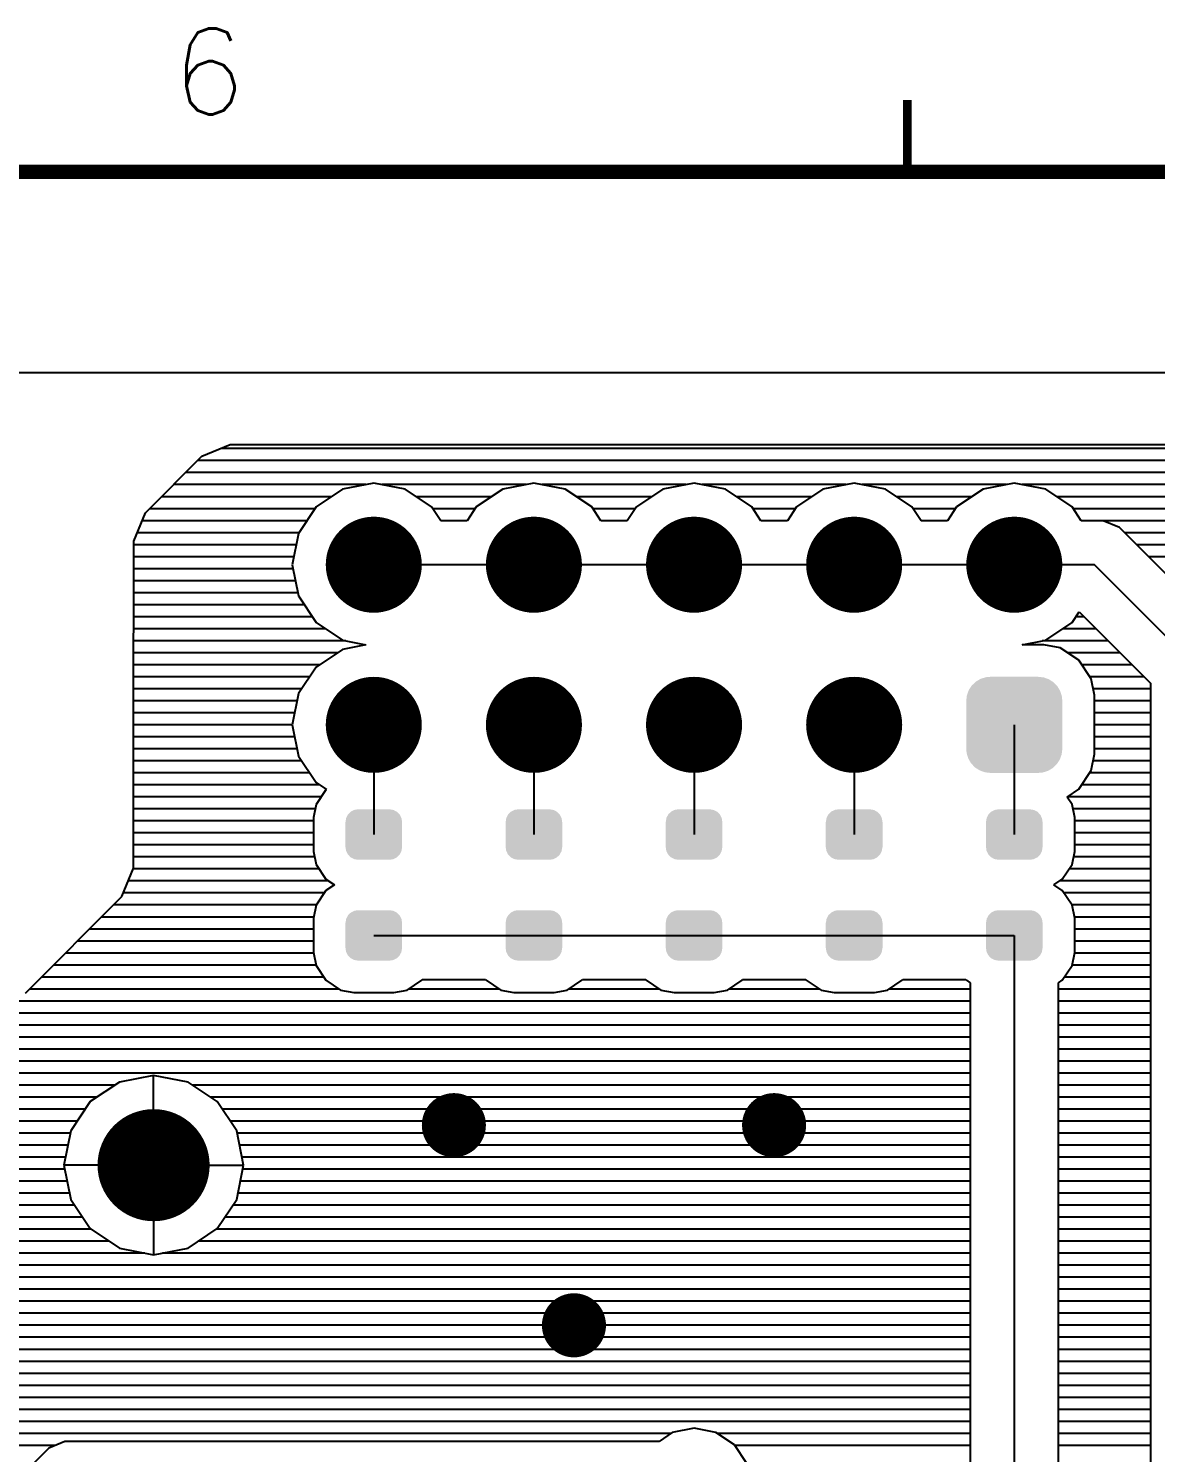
# Model space of a CAD drawing. Extents: x 295 to 953, y 10 to 290.
# Drawn here: x 753.81 to 793.14, y 240.3 to 290 of the extents above; entities that cross this region are included whole.
import ezdxf
from ezdxf.enums import TextEntityAlignment as Align

# ---------------------------------------------------------------- set-up
doc = ezdxf.new("R2010")
doc.units = 0
doc.header["$LTSCALE"] = 5
doc.header["$MEASUREMENT"] = 0
doc.layers.get('0').update_dxf_attribs({"linetype": 'CONTINUOUS', "lineweight": 25})
for name, color, linetype in [('DV-DPO-A6_BOT', 7, 'CONTINUOUS'), ('문자', 4, 'CONTINUOUS'), ('테두리', 3, 'CONTINUOUS')]:
    doc.layers.add(name, color=color, linetype=linetype)
doc.styles.get("Standard").update_dxf_attribs({"font": 'simplex.shx'})

# ---------------------------------------------------------------- blocks, each defined once
blk = doc.blocks.new('C')
at = {"layer": '테두리'}
for points, const_width in [([(307.5, 287.5), (307.5, 285)], 0.3), ([(15, 285), (15, 15), (405, 15), (405, 285), (15, 285)], 0.5)]:
    blk.add_lwpolyline(points, dxfattribs=dict(at, const_width=const_width))
at = {"layer": '문자'}
blk.add_text('6', height=3, dxfattribs=at).set_placement((283.125, 288.5), align=Align.MIDDLE)

msp = doc.modelspace()

# ---------------------------------------------------------------- linework, layer by layer
for points, const_width in [([(766.701, 271.286, -1), (765.025, 271.286, -1)], 1.676), ([(772.289, 271.286, -1), (770.613, 271.286, -1)], 1.676), ([(777.877, 271.286, -1), (776.201, 271.286, -1)], 1.676), ([(783.465, 271.286, -1), (781.789, 271.286, -1)], 1.676), ([(789.053, 271.286, -1), (787.377, 271.286, -1)], 1.676), ([(766.701, 265.698, -1), (765.025, 265.698, -1)], 1.676), ([(772.289, 265.698, -1), (770.613, 265.698, -1)], 1.676), ([(777.877, 265.698, -1), (776.201, 265.698, -1)], 1.676), ([(783.465, 265.698, -1), (781.789, 265.698, -1)], 1.676), ([(769.216, 251.728, -1), (768.098, 251.728, -1)], 1.118), ([(780.392, 251.728, -1), (779.274, 251.728, -1)], 1.118), ([(759.157, 250.331, -1), (757.201, 250.331, -1)], 1.956), ([(773.407, 244.743, -1), (772.289, 244.743, -1)], 1.118)]:
    msp.add_lwpolyline(points, format="xyb", close=True, dxfattribs=dict(const_width=const_width))
for points in [[(789.176, 267.36), (789.053, 267.374), (787.223, 267.36), (787.377, 267.374)], [(789.865, 266.728), (789.82, 266.874), (786.561, 266.728), (786.614, 266.874)], [(789.82, 266.874), (789.799, 266.91), (786.614, 266.874), (786.626, 266.91)], [(789.799, 266.91), (789.722, 267.041), (786.626, 266.91), (786.712, 267.041)], [(789.722, 267.041), (789.693, 267.071), (786.712, 267.041), (786.732, 267.071)], [(789.693, 267.071), (789.589, 267.181), (786.732, 267.071), (786.846, 267.181)], [(789.589, 267.181), (789.551, 267.205), (786.846, 267.181), (786.872, 267.205)], [(789.551, 267.205), (789.427, 267.286), (786.872, 267.205), (787.01, 267.286)], [(789.427, 267.286), (789.381, 267.303), (787.01, 267.286), (787.038, 267.303)], [(789.381, 267.303), (789.245, 267.352), (787.038, 267.303), (787.197, 267.352)], [(789.245, 267.352), (789.176, 267.36), (787.197, 267.352), (787.223, 267.36)], [(789.891, 266.536), (789.877, 266.689), (786.538, 266.536), (786.556, 266.689)], [(789.891, 264.859), (789.891, 266.536), (786.538, 264.859), (786.538, 266.536)], [(789.877, 266.689), (789.865, 266.728), (786.556, 266.689), (786.561, 266.728)], [(789.873, 264.706), (789.891, 264.859), (786.553, 264.706), (786.538, 264.859)], [(789.869, 264.667), (789.873, 264.706), (786.565, 264.667), (786.553, 264.706)], [(789.816, 264.521), (789.869, 264.667), (786.61, 264.521), (786.565, 264.667)], [(789.803, 264.486), (789.816, 264.521), (786.631, 264.486), (786.61, 264.521)], [(789.718, 264.354), (789.803, 264.486), (786.708, 264.354), (786.631, 264.486)], [(789.698, 264.324), (789.718, 264.354), (786.737, 264.324), (786.708, 264.354)], [(789.583, 264.215), (789.698, 264.324), (786.841, 264.215), (786.737, 264.324)], [(789.558, 264.19), (789.583, 264.215), (786.878, 264.19), (786.841, 264.215)], [(789.42, 264.109), (789.558, 264.19), (787.003, 264.109), (786.878, 264.19)], [(789.391, 264.093), (789.42, 264.109), (787.049, 264.093), (787.003, 264.109)], [(789.233, 264.043), (789.391, 264.093), (787.185, 264.043), (787.049, 264.093)], [(789.207, 264.035), (789.233, 264.043), (787.254, 264.035), (787.185, 264.043)], [(789.053, 264.021), (789.207, 264.035), (787.377, 264.021), (787.254, 264.035)], [(766.849, 262.311), (766.831, 262.435), (764.877, 262.311), (764.897, 262.435)], [(766.831, 262.435), (766.825, 262.449), (764.897, 262.435), (764.899, 262.449)], [(766.825, 262.449), (766.771, 262.561), (764.899, 262.449), (764.957, 262.561)], [(766.771, 262.561), (766.76, 262.573), (764.957, 262.561), (764.963, 262.573)], [(766.76, 262.573), (766.674, 262.662), (764.963, 262.573), (765.054, 262.662)], [(766.674, 262.662), (766.658, 262.67), (765.054, 262.662), (765.063, 262.67)], [(766.658, 262.67), (766.551, 262.727), (765.063, 262.67), (765.18, 262.727)], [(766.551, 262.727), (766.524, 262.731), (765.18, 262.727), (765.189, 262.731)], [(766.524, 262.731), (766.413, 262.75), (765.189, 262.731), (765.312, 262.75)], [(772.437, 262.311), (772.419, 262.435), (770.465, 262.311), (770.485, 262.435)], [(772.419, 262.435), (772.413, 262.449), (770.485, 262.435), (770.487, 262.449)], [(772.413, 262.449), (772.359, 262.561), (770.487, 262.449), (770.545, 262.561)], [(772.359, 262.561), (772.348, 262.573), (770.545, 262.561), (770.551, 262.573)], [(772.348, 262.573), (772.262, 262.662), (770.551, 262.573), (770.642, 262.662)], [(772.262, 262.662), (772.246, 262.67), (770.642, 262.662), (770.651, 262.67)], [(772.246, 262.67), (772.139, 262.727), (770.651, 262.67), (770.768, 262.727)], [(772.139, 262.727), (772.112, 262.731), (770.768, 262.727), (770.777, 262.731)], [(772.112, 262.731), (772.001, 262.75), (770.777, 262.731), (770.9, 262.75)], [(778.025, 262.311), (778.007, 262.435), (776.053, 262.311), (776.073, 262.435)], [(778.007, 262.435), (778.001, 262.449), (776.073, 262.435), (776.075, 262.449)], [(778.001, 262.449), (777.947, 262.561), (776.075, 262.449), (776.133, 262.561)], [(777.947, 262.561), (777.936, 262.573), (776.133, 262.561), (776.139, 262.573)], [(777.936, 262.573), (777.85, 262.662), (776.139, 262.573), (776.23, 262.662)], [(777.85, 262.662), (777.834, 262.67), (776.23, 262.662), (776.239, 262.67)], [(777.834, 262.67), (777.727, 262.727), (776.239, 262.67), (776.356, 262.727)], [(777.727, 262.727), (777.7, 262.731), (776.356, 262.727), (776.365, 262.731)], [(777.7, 262.731), (777.589, 262.75), (776.365, 262.731), (776.488, 262.75)], [(783.613, 262.311), (783.595, 262.435), (781.641, 262.311), (781.661, 262.435)], [(783.595, 262.435), (783.589, 262.449), (781.661, 262.435), (781.663, 262.449)], [(783.589, 262.449), (783.535, 262.561), (781.663, 262.449), (781.721, 262.561)], [(783.535, 262.561), (783.524, 262.573), (781.721, 262.561), (781.727, 262.573)], [(783.524, 262.573), (783.438, 262.662), (781.727, 262.573), (781.818, 262.662)], [(783.438, 262.662), (783.422, 262.67), (781.818, 262.662), (781.827, 262.67)], [(783.422, 262.67), (783.315, 262.727), (781.827, 262.67), (781.944, 262.727)], [(783.315, 262.727), (783.288, 262.731), (781.944, 262.727), (781.953, 262.731)], [(783.288, 262.731), (783.177, 262.75), (781.953, 262.731), (782.076, 262.75)], [(789.201, 262.311), (789.183, 262.435), (787.229, 262.311), (787.249, 262.435)], [(789.183, 262.435), (789.177, 262.449), (787.249, 262.435), (787.251, 262.449)], [(789.177, 262.449), (789.123, 262.561), (787.251, 262.449), (787.309, 262.561)], [(789.123, 262.561), (789.112, 262.573), (787.309, 262.561), (787.315, 262.573)], [(789.112, 262.573), (789.026, 262.662), (787.315, 262.573), (787.406, 262.662)], [(789.026, 262.662), (789.01, 262.67), (787.406, 262.662), (787.415, 262.67)], [(789.01, 262.67), (788.903, 262.727), (787.415, 262.67), (787.532, 262.727)], [(788.903, 262.727), (788.876, 262.731), (787.532, 262.727), (787.541, 262.731)], [(788.876, 262.731), (788.765, 262.75), (787.541, 262.731), (787.664, 262.75)], [(766.852, 261.428), (766.852, 262.311), (764.874, 261.428), (764.874, 262.311)], [(772.44, 261.428), (772.44, 262.311), (770.462, 261.428), (770.462, 262.311)], [(778.028, 261.428), (778.028, 262.311), (776.05, 261.428), (776.05, 262.311)], [(783.616, 261.428), (783.616, 262.311), (781.638, 261.428), (781.638, 262.311)], [(789.204, 261.428), (789.204, 262.311), (787.226, 261.428), (787.226, 262.311)], [(766.829, 261.305), (766.849, 261.428), (764.894, 261.305), (764.877, 261.428)], [(772.417, 261.305), (772.437, 261.428), (770.482, 261.305), (770.465, 261.428)], [(778.005, 261.305), (778.025, 261.428), (776.07, 261.305), (776.053, 261.428)], [(783.593, 261.305), (783.613, 261.428), (781.658, 261.305), (781.641, 261.428)], [(789.181, 261.305), (789.201, 261.428), (787.246, 261.305), (787.229, 261.428)], [(766.827, 261.291), (766.829, 261.305), (764.901, 261.291), (764.894, 261.305)], [(766.769, 261.179), (766.827, 261.291), (764.955, 261.179), (764.901, 261.291)], [(766.763, 261.167), (766.769, 261.179), (764.966, 261.167), (764.955, 261.179)], [(766.671, 261.078), (766.763, 261.167), (765.051, 261.078), (764.966, 261.167)], [(766.663, 261.069), (766.671, 261.078), (765.068, 261.069), (765.051, 261.078)], [(766.546, 261.013), (766.663, 261.069), (765.175, 261.013), (765.068, 261.069)], [(766.537, 261.008), (766.546, 261.013), (765.201, 261.008), (765.175, 261.013)], [(766.413, 260.99), (766.537, 261.008), (765.312, 260.99), (765.201, 261.008)], [(772.415, 261.291), (772.417, 261.305), (770.489, 261.291), (770.482, 261.305)], [(772.357, 261.179), (772.415, 261.291), (770.543, 261.179), (770.489, 261.291)], [(772.351, 261.167), (772.357, 261.179), (770.554, 261.167), (770.543, 261.179)], [(772.259, 261.078), (772.351, 261.167), (770.639, 261.078), (770.554, 261.167)], [(772.251, 261.069), (772.259, 261.078), (770.656, 261.069), (770.639, 261.078)], [(772.134, 261.013), (772.251, 261.069), (770.763, 261.013), (770.656, 261.069)], [(772.125, 261.008), (772.134, 261.013), (770.789, 261.008), (770.763, 261.013)], [(772.001, 260.99), (772.125, 261.008), (770.9, 260.99), (770.789, 261.008)], [(778.003, 261.291), (778.005, 261.305), (776.077, 261.291), (776.07, 261.305)], [(777.945, 261.179), (778.003, 261.291), (776.131, 261.179), (776.077, 261.291)], [(777.939, 261.167), (777.945, 261.179), (776.142, 261.167), (776.131, 261.179)], [(777.847, 261.078), (777.939, 261.167), (776.227, 261.078), (776.142, 261.167)], [(777.839, 261.069), (777.847, 261.078), (776.244, 261.069), (776.227, 261.078)], [(777.722, 261.013), (777.839, 261.069), (776.351, 261.013), (776.244, 261.069)], [(777.713, 261.008), (777.722, 261.013), (776.377, 261.008), (776.351, 261.013)], [(777.589, 260.99), (777.713, 261.008), (776.488, 260.99), (776.377, 261.008)], [(783.591, 261.291), (783.593, 261.305), (781.665, 261.291), (781.658, 261.305)], [(783.533, 261.179), (783.591, 261.291), (781.719, 261.179), (781.665, 261.291)], [(783.527, 261.167), (783.533, 261.179), (781.73, 261.167), (781.719, 261.179)], [(783.435, 261.078), (783.527, 261.167), (781.815, 261.078), (781.73, 261.167)], [(783.427, 261.069), (783.435, 261.078), (781.832, 261.069), (781.815, 261.078)], [(783.31, 261.013), (783.427, 261.069), (781.939, 261.013), (781.832, 261.069)], [(783.301, 261.008), (783.31, 261.013), (781.965, 261.008), (781.939, 261.013)], [(783.177, 260.99), (783.301, 261.008), (782.076, 260.99), (781.965, 261.008)], [(789.179, 261.291), (789.181, 261.305), (787.253, 261.291), (787.246, 261.305)], [(789.121, 261.179), (789.179, 261.291), (787.307, 261.179), (787.253, 261.291)], [(789.115, 261.167), (789.121, 261.179), (787.318, 261.167), (787.307, 261.179)], [(789.023, 261.078), (789.115, 261.167), (787.403, 261.078), (787.318, 261.167)], [(789.015, 261.069), (789.023, 261.078), (787.42, 261.069), (787.403, 261.078)], [(788.898, 261.013), (789.015, 261.069), (787.527, 261.013), (787.42, 261.069)], [(788.889, 261.008), (788.898, 261.013), (787.553, 261.008), (787.527, 261.013)], [(788.765, 260.99), (788.889, 261.008), (787.664, 260.99), (787.553, 261.008)], [(766.831, 258.915), (766.825, 258.929), (764.897, 258.915), (764.899, 258.929)], [(766.825, 258.929), (766.771, 259.041), (764.899, 258.929), (764.957, 259.041)], [(766.771, 259.041), (766.76, 259.053), (764.957, 259.041), (764.963, 259.053)], [(766.76, 259.053), (766.674, 259.141), (764.963, 259.053), (765.054, 259.141)], [(766.674, 259.141), (766.658, 259.15), (765.054, 259.141), (765.063, 259.15)], [(766.658, 259.15), (766.551, 259.206), (765.063, 259.15), (765.18, 259.206)], [(766.551, 259.206), (766.524, 259.211), (765.18, 259.206), (765.189, 259.211)], [(766.524, 259.211), (766.413, 259.229), (765.189, 259.211), (765.312, 259.229)], [(772.419, 258.915), (772.413, 258.929), (770.485, 258.915), (770.487, 258.929)], [(772.413, 258.929), (772.359, 259.041), (770.487, 258.929), (770.545, 259.041)], [(772.359, 259.041), (772.348, 259.053), (770.545, 259.041), (770.551, 259.053)], [(772.348, 259.053), (772.262, 259.141), (770.551, 259.053), (770.642, 259.141)], [(772.262, 259.141), (772.246, 259.15), (770.642, 259.141), (770.651, 259.15)], [(772.246, 259.15), (772.139, 259.206), (770.651, 259.15), (770.768, 259.206)], [(772.139, 259.206), (772.112, 259.211), (770.768, 259.206), (770.777, 259.211)], [(772.112, 259.211), (772.001, 259.229), (770.777, 259.211), (770.9, 259.229)], [(778.007, 258.915), (778.001, 258.929), (776.073, 258.915), (776.075, 258.929)], [(778.001, 258.929), (777.947, 259.041), (776.075, 258.929), (776.133, 259.041)], [(777.947, 259.041), (777.936, 259.053), (776.133, 259.041), (776.139, 259.053)], [(777.936, 259.053), (777.85, 259.141), (776.139, 259.053), (776.23, 259.141)], [(777.85, 259.141), (777.834, 259.15), (776.23, 259.141), (776.239, 259.15)], [(777.834, 259.15), (777.727, 259.206), (776.239, 259.15), (776.356, 259.206)], [(777.727, 259.206), (777.7, 259.211), (776.356, 259.206), (776.365, 259.211)], [(777.7, 259.211), (777.589, 259.229), (776.365, 259.211), (776.488, 259.229)], [(783.595, 258.915), (783.589, 258.929), (781.661, 258.915), (781.663, 258.929)], [(783.589, 258.929), (783.535, 259.041), (781.663, 258.929), (781.721, 259.041)], [(783.535, 259.041), (783.524, 259.053), (781.721, 259.041), (781.727, 259.053)], [(783.524, 259.053), (783.438, 259.141), (781.727, 259.053), (781.818, 259.141)], [(783.438, 259.141), (783.422, 259.15), (781.818, 259.141), (781.827, 259.15)], [(783.422, 259.15), (783.315, 259.206), (781.827, 259.15), (781.944, 259.206)], [(783.315, 259.206), (783.288, 259.211), (781.944, 259.206), (781.953, 259.211)], [(783.288, 259.211), (783.177, 259.229), (781.953, 259.211), (782.076, 259.229)], [(789.183, 258.915), (789.177, 258.929), (787.249, 258.915), (787.251, 258.929)], [(789.177, 258.929), (789.123, 259.041), (787.251, 258.929), (787.309, 259.041)], [(789.123, 259.041), (789.112, 259.053), (787.309, 259.041), (787.315, 259.053)], [(789.112, 259.053), (789.026, 259.141), (787.315, 259.053), (787.406, 259.141)], [(789.026, 259.141), (789.01, 259.15), (787.406, 259.141), (787.415, 259.15)], [(789.01, 259.15), (788.903, 259.206), (787.415, 259.15), (787.532, 259.206)], [(788.903, 259.206), (788.876, 259.211), (787.532, 259.206), (787.541, 259.211)], [(788.876, 259.211), (788.765, 259.229), (787.541, 259.211), (787.664, 259.229)], [(766.852, 257.908), (766.852, 258.791), (764.874, 257.908), (764.874, 258.791)], [(766.849, 258.791), (766.831, 258.915), (764.877, 258.791), (764.897, 258.915)], [(772.44, 257.908), (772.44, 258.791), (770.462, 257.908), (770.462, 258.791)], [(772.437, 258.791), (772.419, 258.915), (770.465, 258.791), (770.485, 258.915)], [(778.028, 257.908), (778.028, 258.791), (776.05, 257.908), (776.05, 258.791)], [(778.025, 258.791), (778.007, 258.915), (776.053, 258.791), (776.073, 258.915)], [(783.616, 257.908), (783.616, 258.791), (781.638, 257.908), (781.638, 258.791)], [(783.613, 258.791), (783.595, 258.915), (781.641, 258.791), (781.661, 258.915)], [(789.204, 257.908), (789.204, 258.791), (787.226, 257.908), (787.226, 258.791)], [(789.201, 258.791), (789.183, 258.915), (787.229, 258.791), (787.249, 258.915)], [(766.829, 257.784), (766.849, 257.908), (764.894, 257.784), (764.877, 257.908)], [(766.827, 257.77), (766.829, 257.784), (764.901, 257.77), (764.894, 257.784)], [(766.769, 257.658), (766.827, 257.77), (764.955, 257.658), (764.901, 257.77)], [(766.763, 257.646), (766.769, 257.658), (764.966, 257.646), (764.955, 257.658)], [(766.671, 257.558), (766.763, 257.646), (765.051, 257.558), (764.966, 257.646)], [(766.663, 257.549), (766.671, 257.558), (765.068, 257.549), (765.051, 257.558)], [(766.546, 257.492), (766.663, 257.549), (765.175, 257.492), (765.068, 257.549)], [(766.537, 257.488), (766.546, 257.492), (765.201, 257.488), (765.175, 257.492)], [(766.413, 257.469), (766.537, 257.488), (765.312, 257.469), (765.201, 257.488)], [(772.417, 257.784), (772.437, 257.908), (770.482, 257.784), (770.465, 257.908)], [(772.415, 257.77), (772.417, 257.784), (770.489, 257.77), (770.482, 257.784)], [(772.357, 257.658), (772.415, 257.77), (770.543, 257.658), (770.489, 257.77)], [(772.351, 257.646), (772.357, 257.658), (770.554, 257.646), (770.543, 257.658)], [(772.259, 257.558), (772.351, 257.646), (770.639, 257.558), (770.554, 257.646)], [(772.251, 257.549), (772.259, 257.558), (770.656, 257.549), (770.639, 257.558)], [(772.134, 257.492), (772.251, 257.549), (770.763, 257.492), (770.656, 257.549)], [(772.125, 257.488), (772.134, 257.492), (770.789, 257.488), (770.763, 257.492)], [(772.001, 257.469), (772.125, 257.488), (770.9, 257.469), (770.789, 257.488)], [(778.005, 257.784), (778.025, 257.908), (776.07, 257.784), (776.053, 257.908)], [(778.003, 257.77), (778.005, 257.784), (776.077, 257.77), (776.07, 257.784)], [(777.945, 257.658), (778.003, 257.77), (776.131, 257.658), (776.077, 257.77)], [(777.939, 257.646), (777.945, 257.658), (776.142, 257.646), (776.131, 257.658)], [(777.847, 257.558), (777.939, 257.646), (776.227, 257.558), (776.142, 257.646)], [(777.839, 257.549), (777.847, 257.558), (776.244, 257.549), (776.227, 257.558)], [(777.722, 257.492), (777.839, 257.549), (776.351, 257.492), (776.244, 257.549)], [(777.713, 257.488), (777.722, 257.492), (776.377, 257.488), (776.351, 257.492)], [(777.589, 257.469), (777.713, 257.488), (776.488, 257.469), (776.377, 257.488)], [(783.593, 257.784), (783.613, 257.908), (781.658, 257.784), (781.641, 257.908)], [(783.591, 257.77), (783.593, 257.784), (781.665, 257.77), (781.658, 257.784)], [(783.533, 257.658), (783.591, 257.77), (781.719, 257.658), (781.665, 257.77)], [(783.527, 257.646), (783.533, 257.658), (781.73, 257.646), (781.719, 257.658)], [(783.435, 257.558), (783.527, 257.646), (781.815, 257.558), (781.73, 257.646)], [(783.427, 257.549), (783.435, 257.558), (781.832, 257.549), (781.815, 257.558)], [(783.31, 257.492), (783.427, 257.549), (781.939, 257.492), (781.832, 257.549)], [(783.301, 257.488), (783.31, 257.492), (781.965, 257.488), (781.939, 257.492)], [(783.177, 257.469), (783.301, 257.488), (782.076, 257.469), (781.965, 257.488)], [(789.181, 257.784), (789.201, 257.908), (787.246, 257.784), (787.229, 257.908)], [(789.179, 257.77), (789.181, 257.784), (787.253, 257.77), (787.246, 257.784)], [(789.121, 257.658), (789.179, 257.77), (787.307, 257.658), (787.253, 257.77)], [(789.115, 257.646), (789.121, 257.658), (787.318, 257.646), (787.307, 257.658)], [(789.023, 257.558), (789.115, 257.646), (787.403, 257.558), (787.318, 257.646)], [(789.015, 257.549), (789.023, 257.558), (787.42, 257.549), (787.403, 257.558)], [(788.898, 257.492), (789.015, 257.549), (787.527, 257.492), (787.42, 257.549)], [(788.889, 257.488), (788.898, 257.492), (787.553, 257.488), (787.527, 257.492)], [(788.765, 257.469), (788.889, 257.488), (787.664, 257.469), (787.553, 257.488)]]:
    msp.add_solid(points)
at = {"layer": 'DV-DPO-A6_BOT'}
for p, q in [((529.077, 277.997), (845.877, 277.997)), ((759.867, 275.069), (760.856, 275.477)), ((845.252, 275.337), (760.521, 275.337)), ((760.856, 275.477), (844.916, 275.477)), ((757.894, 273.096), (759.867, 275.069)), ((846.051, 274.918), (759.722, 274.918)), ((846.47, 274.499), (759.303, 274.499)), ((765.589, 274.08), (758.883, 274.08)), ((764.773, 273.918), (763.851, 273.303)), ((765.863, 274.135), (764.773, 273.918)), ((766.958, 273.918), (765.863, 274.135)), ((771.177, 274.08), (766.142, 274.08)), ((767.88, 273.303), (766.958, 273.918)), ((770.361, 273.918), (769.439, 273.303)), ((771.451, 274.135), (770.361, 273.918)), ((772.546, 273.918), (771.451, 274.135)), ((776.765, 274.08), (771.73, 274.08)), ((773.468, 273.303), (772.546, 273.918)), ((775.949, 273.918), (775.027, 273.303)), ((777.039, 274.135), (775.949, 273.918)), ((778.134, 273.918), (777.039, 274.135)), ((782.353, 274.08), (777.318, 274.08)), ((779.056, 273.303), (778.134, 273.918)), ((781.537, 273.918), (780.615, 273.303)), ((782.627, 274.135), (781.537, 273.918)), ((783.722, 273.918), (782.627, 274.135)), ((787.941, 274.08), (782.906, 274.08)), ((784.644, 273.303), (783.722, 273.918)), ((787.125, 273.918), (786.203, 273.303)), ((788.215, 274.135), (787.125, 273.918)), ((789.31, 273.918), (788.215, 274.135)), ((799.117, 274.08), (788.494, 274.08)), ((790.232, 273.303), (789.31, 273.918)), ((764.393, 273.661), (758.464, 273.661)), ((769.981, 273.661), (767.338, 273.661)), ((775.569, 273.661), (772.926, 273.661)), ((781.157, 273.661), (778.514, 273.661)), ((786.745, 273.661), (784.102, 273.661)), ((797.921, 273.661), (789.69, 273.661)), ((757.486, 272.107), (757.894, 273.096)), ((763.812, 273.241), (758.045, 273.241)), ((763.851, 273.303), (763.237, 272.375)), ((768.199, 272.822), (767.88, 273.303)), ((769.4, 273.241), (767.919, 273.241)), ((769.439, 273.303), (769.121, 272.822)), ((773.787, 272.822), (773.468, 273.303)), ((774.988, 273.241), (773.507, 273.241)), ((775.027, 273.303), (774.709, 272.822)), ((779.375, 272.822), (779.056, 273.303)), ((780.576, 273.241), (779.095, 273.241)), ((780.615, 273.303), (780.297, 272.822)), ((784.963, 272.822), (784.644, 273.303)), ((786.164, 273.241), (784.683, 273.241)), ((786.203, 273.303), (785.885, 272.822)), ((790.551, 272.822), (790.232, 273.303)), ((797.34, 273.241), (790.271, 273.241)), ((763.253, 272.403), (757.609, 272.403)), ((763.533, 272.822), (757.783, 272.822)), ((763.237, 272.375), (763.019, 271.286)), ((769.121, 272.822), (768.199, 272.822)), ((769.121, 272.822), (768.199, 272.822)), ((774.709, 272.822), (773.787, 272.822)), ((774.709, 272.822), (773.787, 272.822)), ((780.297, 272.822), (779.375, 272.822)), ((780.297, 272.822), (779.375, 272.822)), ((785.885, 272.822), (784.963, 272.822)), ((785.885, 272.822), (784.963, 272.822)), ((797.061, 272.822), (790.551, 272.822)), ((791.316, 272.822), (790.551, 272.822)), ((791.881, 272.588), (791.316, 272.822)), ((792.316, 272.157), (791.881, 272.588)), ((796.781, 272.403), (792.065, 272.403)), ((757.481, 265.698), (757.486, 272.107)), ((763.158, 271.984), (757.486, 271.984)), ((795.373, 269.095), (792.316, 272.157)), ((796.686, 271.984), (792.484, 271.984)), ((763.074, 271.565), (757.486, 271.565)), ((796.602, 271.565), (792.903, 271.565)), ((763.047, 271.146), (757.486, 271.146)), ((763.019, 271.286), (763.237, 270.196)), ((771.451, 271.286), (765.863, 271.286)), ((777.039, 271.286), (771.451, 271.286)), ((782.627, 271.286), (777.039, 271.286)), ((788.215, 271.286), (782.627, 271.286)), ((791.009, 271.286), (788.215, 271.286)), ((794.501, 267.793), (791.009, 271.286)), ((763.13, 270.727), (757.486, 270.727)), ((763.214, 270.308), (757.486, 270.308)), ((763.438, 269.889), (757.486, 269.889)), ((763.237, 270.196), (763.851, 269.274)), ((763.717, 269.47), (757.486, 269.47)), ((790.232, 269.274), (790.478, 269.643)), ((790.657, 269.47), (790.366, 269.47)), ((790.478, 269.643), (792.965, 267.156)), ((764.181, 269.05), (757.486, 269.05)), ((763.851, 269.274), (764.773, 268.654)), ((789.31, 268.654), (790.232, 269.274)), ((791.076, 269.05), (789.902, 269.05)), ((764.891, 268.631), (757.486, 268.631)), ((764.773, 268.654), (765.589, 268.492)), ((765.589, 268.492), (764.773, 268.33)), ((788.494, 268.492), (789.31, 268.654)), ((789.249, 268.492), (788.494, 268.492)), ((791.495, 268.631), (789.193, 268.631)), ((789.819, 268.38), (789.249, 268.492)), ((790.467, 267.95), (789.819, 268.38)), ((764.6, 268.212), (757.486, 268.212)), ((764.773, 268.33), (763.851, 267.715)), ((791.914, 268.212), (790.065, 268.212)), ((790.897, 267.301), (790.467, 267.95)), ((763.974, 267.793), (757.486, 267.793)), ((763.628, 267.374), (757.486, 267.374)), ((763.851, 267.715), (763.237, 266.787)), ((792.333, 267.793), (790.567, 267.793)), ((792.752, 267.374), (790.847, 267.374)), ((763.343, 266.955), (757.486, 266.955)), ((791.009, 266.731), (790.897, 267.301)), ((792.965, 266.955), (790.964, 266.955)), ((792.965, 267.156), (792.965, 222.983)), ((763.186, 266.536), (757.486, 266.536)), ((763.237, 266.787), (763.019, 265.698)), ((791.009, 264.669), (791.009, 266.731)), ((792.965, 266.536), (791.009, 266.536)), ((763.102, 266.117), (757.486, 266.117)), ((792.965, 266.117), (791.009, 266.117)), ((763.019, 265.698), (757.481, 265.698)), ((757.481, 260.691), (757.481, 265.698)), ((763.019, 265.698), (763.237, 264.608)), ((765.863, 265.698), (765.863, 261.87)), ((771.451, 265.698), (771.451, 261.87)), ((777.039, 265.698), (777.039, 261.87)), ((782.627, 265.698), (782.627, 261.87)), ((788.215, 265.698), (788.215, 261.87)), ((792.965, 265.698), (791.009, 265.698)), ((763.102, 265.279), (757.481, 265.279)), ((792.965, 265.279), (791.009, 265.279)), ((763.186, 264.859), (757.481, 264.859)), ((763.343, 264.44), (757.481, 264.44)), ((763.237, 264.608), (763.851, 263.686)), ((790.897, 264.099), (791.009, 264.669)), ((792.965, 264.44), (790.964, 264.44)), ((792.965, 264.859), (791.009, 264.859)), ((763.628, 264.021), (757.481, 264.021)), ((790.467, 263.451), (790.897, 264.099)), ((792.965, 264.021), (790.847, 264.021)), ((763.974, 263.602), (757.481, 263.602)), ((763.851, 263.686), (764.209, 263.446)), ((764.192, 263.434), (763.851, 262.92)), ((764.209, 263.446), (764.192, 263.434)), ((790.059, 263.177), (790.467, 263.451)), ((792.965, 263.602), (790.567, 263.602)), ((764.024, 263.183), (757.481, 263.183)), ((763.851, 262.92), (763.756, 262.462)), ((790.232, 262.92), (790.059, 263.177)), ((792.965, 263.183), (790.07, 263.183)), ((790.327, 262.462), (790.232, 262.92)), ((763.818, 262.764), (757.481, 262.764)), ((763.756, 262.462), (763.756, 261.277)), ((792.965, 262.764), (790.266, 262.764)), ((790.327, 261.277), (790.327, 262.462)), ((763.756, 262.345), (757.481, 262.345)), ((763.756, 261.926), (757.481, 261.926)), ((792.965, 262.345), (790.327, 262.345)), ((792.965, 261.926), (790.327, 261.926)), ((763.756, 261.507), (757.481, 261.507)), ((792.965, 261.507), (790.327, 261.507)), ((763.795, 261.088), (757.481, 261.088)), ((763.756, 261.277), (763.851, 260.825)), ((790.232, 260.825), (790.327, 261.277)), ((792.965, 261.088), (790.288, 261.088)), ((757.073, 259.702), (757.481, 260.691)), ((763.952, 260.668), (757.475, 260.668)), ((763.851, 260.825), (764.192, 260.311)), ((789.891, 260.311), (790.232, 260.825)), ((792.965, 260.668), (790.132, 260.668)), ((764.276, 260.249), (757.302, 260.249)), ((764.192, 259.914), (763.851, 259.4)), ((764.192, 260.311), (764.488, 260.11)), ((764.488, 260.11), (764.192, 259.914)), ((789.595, 260.11), (789.891, 260.311)), ((789.891, 259.914), (789.595, 260.11)), ((792.965, 260.249), (789.807, 260.249)), ((790.232, 259.4), (789.891, 259.914)), ((753.703, 256.332), (757.073, 259.702)), ((764.136, 259.83), (757.129, 259.83)), ((792.965, 259.83), (789.947, 259.83)), ((763.767, 258.992), (756.363, 258.992)), ((763.857, 259.411), (756.782, 259.411)), ((763.851, 259.4), (763.756, 258.947)), ((763.756, 258.947), (763.756, 257.757)), ((792.965, 259.411), (790.227, 259.411)), ((790.327, 258.947), (790.232, 259.4)), ((792.965, 258.992), (790.316, 258.992)), ((790.327, 257.757), (790.327, 258.947)), ((763.756, 258.573), (755.944, 258.573)), ((792.965, 258.573), (790.327, 258.573)), ((763.756, 258.154), (755.525, 258.154)), ((765.863, 258.349), (771.451, 258.349)), ((771.451, 258.349), (777.039, 258.349)), ((777.039, 258.349), (782.627, 258.349)), ((782.627, 258.349), (788.215, 258.349)), ((788.215, 258.349), (788.215, 216.104)), ((792.965, 258.154), (790.327, 258.154)), ((763.762, 257.735), (755.106, 257.735)), ((763.756, 257.757), (763.851, 257.304)), ((790.232, 257.304), (790.327, 257.757)), ((792.965, 257.735), (790.322, 257.735)), ((763.846, 257.316), (754.687, 257.316)), ((763.851, 257.304), (764.192, 256.79)), ((789.891, 256.79), (790.232, 257.304)), ((792.965, 257.316), (790.238, 257.316)), ((764.656, 256.477), (753.849, 256.477)), ((764.119, 256.897), (754.268, 256.897)), ((764.192, 256.79), (764.706, 256.444)), ((764.706, 256.444), (765.164, 256.354)), ((766.567, 256.354), (767.025, 256.444)), ((767.025, 256.444), (767.539, 256.79)), ((770.244, 256.477), (767.075, 256.477)), ((767.539, 256.79), (767.556, 256.813)), ((767.556, 256.813), (769.763, 256.813)), ((769.763, 256.813), (769.78, 256.79)), ((769.78, 256.79), (770.294, 256.444)), ((770.294, 256.444), (770.752, 256.354)), ((772.155, 256.354), (772.613, 256.444)), ((772.613, 256.444), (773.127, 256.79)), ((775.832, 256.477), (772.663, 256.477)), ((773.127, 256.79), (773.144, 256.813)), ((773.144, 256.813), (775.351, 256.813)), ((775.351, 256.813), (775.368, 256.79)), ((775.368, 256.79), (775.882, 256.444)), ((775.882, 256.444), (776.34, 256.354)), ((777.743, 256.354), (778.201, 256.444)), ((778.201, 256.444), (778.715, 256.79)), ((781.42, 256.477), (778.251, 256.477)), ((778.715, 256.79), (778.732, 256.813)), ((778.732, 256.813), (780.939, 256.813)), ((780.939, 256.813), (780.956, 256.79)), ((780.956, 256.79), (781.47, 256.444)), ((781.47, 256.444), (781.928, 256.354)), ((783.331, 256.354), (783.789, 256.444)), ((783.789, 256.444), (784.303, 256.79)), ((786.678, 256.477), (783.839, 256.477)), ((784.303, 256.79), (784.32, 256.813)), ((784.32, 256.813), (786.527, 256.813)), ((786.527, 256.813), (786.544, 256.79)), ((786.544, 256.79), (786.678, 256.695)), ((786.678, 256.695), (786.678, 216.741)), ((789.752, 256.695), (789.891, 256.79)), ((789.752, 216.411), (789.752, 256.695)), ((792.965, 256.477), (789.752, 256.477)), ((792.965, 256.897), (789.964, 256.897)), ((786.678, 256.058), (753.05, 256.058)), ((765.164, 256.354), (766.567, 256.354)), ((770.752, 256.354), (772.155, 256.354)), ((776.34, 256.354), (777.743, 256.354)), ((781.928, 256.354), (783.331, 256.354)), ((792.965, 256.058), (789.752, 256.058)), ((786.678, 255.639), (731.29, 255.639)), ((792.965, 255.639), (789.752, 255.639)), ((786.678, 255.22), (731.564, 255.22)), ((792.965, 255.22), (789.752, 255.22)), ((786.678, 254.801), (731.648, 254.801)), ((792.965, 254.801), (789.752, 254.801)), ((786.678, 254.382), (731.653, 254.382)), ((786.678, 253.963), (731.653, 253.963)), ((792.965, 254.382), (789.752, 254.382)), ((792.965, 253.963), (789.752, 253.963)), ((786.678, 253.544), (731.642, 253.544)), ((758.179, 253.465), (756.984, 253.225)), ((758.179, 251.32), (758.179, 253.465)), ((759.381, 253.225), (758.179, 253.465)), ((792.965, 253.544), (789.752, 253.544)), ((756.833, 253.125), (731.553, 253.125)), ((756.984, 253.225), (755.967, 252.549)), ((760.398, 252.549), (759.381, 253.225)), ((786.678, 253.125), (759.532, 253.125)), ((792.965, 253.125), (789.752, 253.125)), ((756.207, 252.706), (731.273, 252.706)), ((755.967, 252.549), (755.285, 251.532)), ((786.678, 252.706), (760.158, 252.706)), ((761.08, 251.532), (760.398, 252.549)), ((792.965, 252.706), (789.752, 252.706)), ((755.793, 252.286), (731.133, 252.286)), ((786.678, 252.286), (760.571, 252.286)), ((792.965, 252.286), (789.752, 252.286)), ((755.514, 251.867), (731.458, 251.867)), ((755.285, 251.532), (755.05, 250.331)), ((786.678, 251.867), (760.85, 251.867)), ((761.314, 250.331), (761.08, 251.532)), ((792.965, 251.867), (789.752, 251.867)), ((755.274, 251.448), (731.614, 251.448)), ((755.19, 251.029), (731.653, 251.029)), ((786.678, 251.448), (761.091, 251.448)), ((786.678, 251.029), (761.175, 251.029)), ((792.965, 251.448), (789.752, 251.448)), ((792.965, 251.029), (789.752, 251.029)), ((755.106, 250.61), (731.653, 250.61)), ((786.678, 250.61), (761.258, 250.61)), ((792.965, 250.61), (789.752, 250.61)), ((755.078, 250.191), (731.653, 250.191)), ((757.19, 250.331), (755.05, 250.331)), ((755.05, 250.331), (755.285, 249.135)), ((759.174, 250.331), (761.314, 250.331)), ((761.08, 249.135), (761.314, 250.331)), ((786.678, 250.191), (761.286, 250.191)), ((792.965, 250.191), (789.752, 250.191)), ((755.162, 249.772), (731.592, 249.772)), ((786.678, 249.772), (761.203, 249.772)), ((792.965, 249.772), (789.752, 249.772)), ((755.246, 249.353), (731.385, 249.353)), ((755.285, 249.135), (755.967, 248.118)), ((758.179, 249.342), (758.179, 247.201)), ((760.398, 248.118), (761.08, 249.135)), ((786.678, 249.353), (761.119, 249.353)), ((792.965, 249.353), (789.752, 249.353)), ((755.698, 248.515), (728.686, 248.515)), ((755.419, 248.934), (730.96, 248.934)), ((786.678, 248.515), (760.666, 248.515)), ((786.678, 248.934), (760.945, 248.934)), ((792.965, 248.934), (789.752, 248.934)), ((792.965, 248.515), (789.752, 248.515)), ((755.994, 248.095), (728.714, 248.095)), ((755.967, 248.118), (756.984, 247.436)), ((759.381, 247.436), (760.398, 248.118)), ((786.678, 248.095), (760.37, 248.095)), ((792.965, 248.095), (789.752, 248.095)), ((756.62, 247.676), (728.63, 247.676)), ((786.678, 247.676), (759.744, 247.676)), ((792.965, 247.676), (789.752, 247.676)), ((757.878, 247.257), (744.237, 247.257)), ((756.984, 247.436), (758.179, 247.201)), ((758.179, 247.201), (759.381, 247.436)), ((786.678, 247.257), (758.487, 247.257)), ((792.965, 247.257), (789.752, 247.257)), ((786.678, 246.838), (744.88, 246.838)), ((792.965, 246.838), (789.752, 246.838)), ((786.678, 246.419), (745.299, 246.419)), ((786.678, 246), (745.718, 246)), ((792.965, 246.419), (789.752, 246.419)), ((792.965, 246), (789.752, 246)), ((786.678, 245.581), (746.137, 245.581)), ((792.965, 245.581), (789.752, 245.581)), ((786.678, 245.162), (746.556, 245.162)), ((792.965, 245.162), (789.752, 245.162)), ((786.678, 244.743), (746.975, 244.743)), ((792.965, 244.743), (789.752, 244.743)), ((786.678, 244.324), (747.395, 244.324)), ((792.965, 244.324), (789.752, 244.324)), ((786.678, 243.904), (747.814, 243.904)), ((792.965, 243.904), (789.752, 243.904)), ((786.678, 243.485), (748.076, 243.485)), ((786.678, 243.066), (748.25, 243.066)), ((792.965, 243.485), (789.752, 243.485)), ((792.965, 243.066), (789.752, 243.066)), ((786.678, 242.647), (748.261, 242.647)), ((792.965, 242.647), (789.752, 242.647)), ((786.678, 242.228), (748.261, 242.228)), ((792.965, 242.228), (789.752, 242.228)), ((786.678, 241.809), (748.261, 241.809)), ((792.965, 241.809), (789.752, 241.809)), ((786.678, 241.39), (748.261, 241.39)), ((777.039, 241.15), (776.279, 240.999)), ((777.804, 240.999), (777.039, 241.15)), ((792.965, 241.39), (789.752, 241.39)), ((776.24, 240.971), (748.261, 240.971)), ((754.743, 240.552), (748.261, 240.552)), ((755.084, 240.691), (754.519, 240.457)), ((775.821, 240.691), (755.084, 240.691)), ((776.279, 240.999), (775.821, 240.691)), ((778.453, 240.568), (777.804, 240.999)), ((786.678, 240.971), (777.844, 240.971)), ((778.883, 239.92), (778.453, 240.568)), ((786.678, 240.552), (778.458, 240.552)), ((792.965, 240.971), (789.752, 240.971)), ((792.965, 240.552), (789.752, 240.552)), ((754.519, 240.457), (751.725, 237.663))]:
    msp.add_line(p, q, dxfattribs=at)

# ---------------------------------------------------------------- block references
msp.add_blockref('C', (476.978, 0))

doc.saveas('drawing.dxf')
